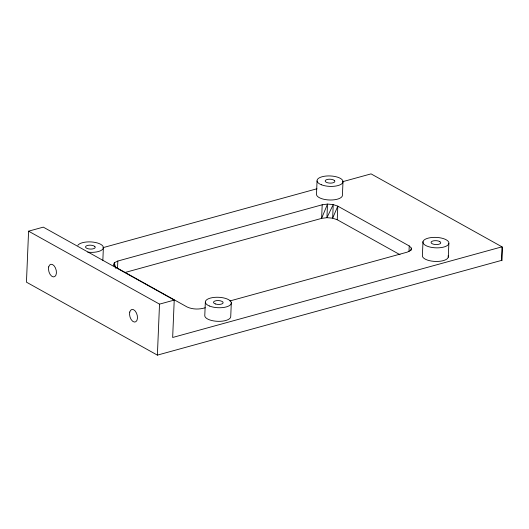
<?xml version="1.0" encoding="UTF-8"?>
<svg xmlns="http://www.w3.org/2000/svg" width="529" height="529" viewBox="0 0 529 529"><rect width="100%" height="100%" fill="white"/><g stroke="black" fill="none" stroke-linecap="round" stroke-linejoin="round"><path stroke-width="0.79" d="M501.981 246.831L172.659 337.482L174.226 300.088L43.292 227.133L28.586 231.18L26.45 282.169L157.384 355.124L501.413 260.427L501.981 246.831L371.047 173.876L342.408 181.758M102.844 260.347L103.38 247.552M114.191 265.955L114.33 262.754L117.828 261.035L322.187 204.783L327.511 204.075L333.224 204.578L337.806 206.145L409.228 245.939L411.45 248.161L410.888 250.435M117.524 268.236L117.828 261.035M157.384 355.124L159.52 304.135L28.586 231.18M205.338 302.211L204.769 315.813A13.007 5.23 2.4 0 0 218.173 321.341A13.007 5.23 2.4 0 0 230.743 316.388L231.312 302.793M317.05 180.991L316.481 194.586A13.007 5.23 2.4 0 0 330.156 200.008A13.007 5.23 2.4 0 0 342.435 194.936L343.004 181.341M322.187 204.783L321.619 218.384L124.414 272.66M337.238 219.74L337.806 206.145L332.655 218.173L326.935 217.677L321.619 218.384L327.511 204.075L326.935 217.677L333.224 204.578L332.655 218.173L337.238 219.74L400.003 254.713M408.996 251.539L409.228 245.939M422.982 241.647L422.413 255.243A13.007 5.23 2.4 0 0 435.777 261.452A13.007 5.23 2.4 0 0 448.169 255.805M448.281 257.173L448.85 243.571A13.007 5.23 2.4 0 0 430.546 237.66A13.007 5.23 2.4 0 0 428.351 246.6A13.007 5.23 2.4 0 0 448.85 243.571M501.981 260.744L502.55 247.149M411.45 248.161L410.709 250.435L407.211 252.154L229.884 300.968M102.976 247.665L316.957 188.767M159.52 304.135L174.226 300.088M205.232 307.752C199.373 309.558 192.88 309.571 187.226 307.045L115.805 267.251L113.59 265.036L114.33 262.754L115.692 268.296M77.809 245.363A13.007 5.23 2.4 0 1 93.454 242.15A13.007 5.23 2.4 0 1 103.062 248.716A13.007 5.23 2.4 0 1 87.754 252.154M439.738 241.561L438.845 241.171A4.834 1.944 2.4 0 0 432.497 241.118A4.834 1.944 2.4 0 0 432.094 243.664L432.986 244.054A4.834 1.944 2.4 0 0 439.334 244.1A4.834 1.944 2.4 0 0 439.738 241.561M334.222 180.349L333.462 179.92A4.834 1.944 2.4 0 0 327.114 179.51A4.834 1.944 2.4 0 0 325.831 181.976L326.591 182.406A4.834 1.944 2.4 0 0 332.939 182.816A4.834 1.944 2.4 0 0 334.222 180.349M94.823 246.521L94.182 246.058A4.834 1.944 2.4 0 0 87.92 245.37A4.834 1.944 2.4 0 0 85.943 247.737L86.591 248.194A4.834 1.944 2.4 0 0 92.846 248.888A4.834 1.944 2.4 0 0 94.823 246.521M129.744 312.057A6.5 3.716 74.6 0 0 134.3 322.049A6.5 3.716 74.6 0 0 136.495 313.089A6.5 3.716 74.6 0 0 129.744 312.057M48.688 266.894A6.5 3.716 74.6 0 0 53.244 276.892A6.5 3.716 74.6 0 0 55.439 267.925A6.5 3.716 74.6 0 0 48.688 266.894M209.431 306.007A13.007 5.23 2.4 0 0 230.981 304.142A13.007 5.23 2.4 0 0 214.562 297.364A13.007 5.23 2.4 0 0 209.431 306.007M215.363 303.937A4.834 1.944 2.4 0 0 223.106 302.938A4.834 1.944 2.4 0 0 216.506 300.637A4.834 1.944 2.4 0 0 215.363 303.937M321.341 184.753A13.007 5.23 2.4 0 0 342.739 182.69A13.007 5.23 2.4 0 0 325.996 176.051A13.007 5.23 2.4 0 0 321.341 184.753"/></g></svg>
